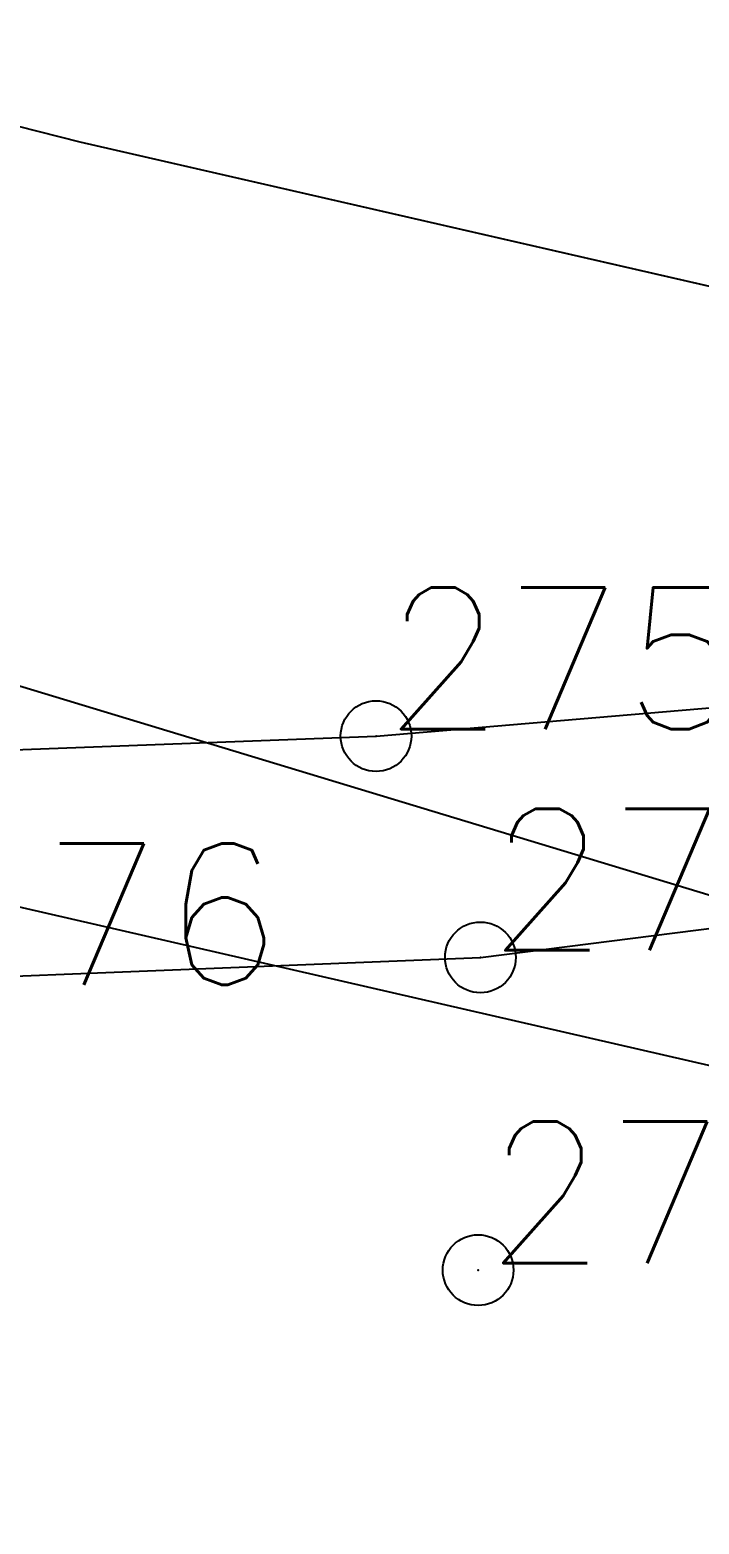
# Model space of a CAD drawing. Header units: millimetres. Extents: x 524954 to 526204, y 9523489 to 9524010.
# Drawn here: x 525452.04 to 525456.77, y 9523645.08 to 9523655.65 of the extents above; entities that cross this region are included whole.
import ezdxf

# ---------------------------------------------------------------- set-up
doc = ezdxf.new("R2010")
doc.units = ezdxf.units.MM
doc.header["$PDMODE"] = 32
doc.header["$PDSIZE"] = 0.5
for name, color, linetype in [('Bord_Route_Existante', 6, 'Continuous'), ('PLUME_4', 3, 'Continuous'), ('PLUME_5', 6, 'Continuous'), ('PLUME_6', 2, 'Continuous'), ('TopoAlt', 3, 'Continuous'), ('TOPOJIS', 7, 'Continuous')]:
    doc.layers.add(name, color=color, linetype=linetype)
doc.layers.add('Bord_Route_Existante_POLY3D', color=6, linetype='Continuous', plot=False)
doc.layers.add('Trottoir', color=7, linetype='Continuous', true_color=0xff6666)
doc.styles.add('Simplex 1.0', font='Simplex.shx', dxfattribs={"width": 0.99, "height": 1})

# ---------------------------------------------------------------- blocks, each defined once
blk = doc.blocks.new('TCPOINT M')
at = {"color": 0}
blk.add_point((0, 0), dxfattribs=at)
at = {"layer": 'TopoAlt', "style": 'Simplex 1.0', "width": 0.99}
blk.add_attdef('ALT', (0.15, 0.15), '', height=1, dxfattribs=at)

msp = doc.modelspace()

# ---------------------------------------------------------------- linework, layer by layer
at = {"layer": 'Bord_Route_Existante', "flags": 128}
msp.add_lwpolyline([(525366.952, 9523679.251), (525366.954, 9523679.25), (525373.613, 9523675.331), (525387.934, 9523667.351), (525398.788, 9523661.523), (525418.68, 9523653.805), (525430.88, 9523651.525), (525439.701, 9523650.438), (525443.757, 9523650.251), (525454.485, 9523650.655), (525458.7, 9523651.014), (525461.112, 9523651.402), (525467.945, 9523652.385)], dxfattribs=at)
at = {"layer": 'Bord_Route_Existante_POLY3D'}
msp.add_polyline3d([(525366.952, 9523679.251, 0), (525366.954, 9523679.25, 275.85), (525373.613, 9523675.331, 275.95), (525373.702, 9523675.267, 275.81), (525387.934, 9523667.351, 275.81), (525398.788, 9523661.523, 275.81), (525418.68, 9523653.805, 275.78), (525430.88, 9523651.525, 275.75), (525439.701, 9523650.438, 275.63), (525443.757, 9523650.251, 275.61), (525454.485, 9523650.655, 275.53), (525458.7, 9523651.014, 275.49), (525461.112, 9523651.402, 275.48), (525467.945, 9523652.385, 275.63)], dxfattribs=at)
at = {"layer": 'PLUME_4'}
for points in [[(525471.209, 9523651.214), (525461.588, 9523652.517), (525459.022, 9523653.333), (525452.394, 9523654.854), (525443.199, 9523657.191), (525438.103, 9523658.323), (525434.005, 9523659.528), (525424.738, 9523662.862), (525418.036, 9523665.381), (525415.932, 9523666.731), (525407.127, 9523670.601), (525401.387, 9523673.691), (525398.785, 9523675.005), (525389.907, 9523679.872), (525381.029, 9523684.738), (525372.65, 9523689.641), (525363.736, 9523695.007), (525355.356, 9523699.91), (525348.619, 9523702.927)], [(525471.209, 9523651.214), (525461.588, 9523652.517), (525459.022, 9523653.333), (525452.394, 9523654.854), (525443.199, 9523657.191), (525438.103, 9523658.323), (525434.005, 9523659.528), (525424.738, 9523662.862)]]:
    msp.add_lwpolyline(points, dxfattribs=at)
at = {"layer": 'PLUME_5'}
msp.add_lwpolyline([(525469.651, 9523645.085), (525460.456, 9523647.422), (525457.392, 9523648.2), (525450.763, 9523649.722), (525441.496, 9523653.056), (525436.862, 9523654.723), (525432.727, 9523656.427), (525423.46, 9523659.761), (525417.221, 9523662.815)], dxfattribs=at)
at = {"layer": 'PLUME_6'}
msp.add_lwpolyline([(525470.04, 9523646.617), (525460.846, 9523648.954), (525457.817, 9523649.234), (525451.153, 9523651.254), (525442.42, 9523654.126), (525437.288, 9523655.757), (525433.153, 9523657.461), (525424.348, 9523661.33)], dxfattribs=at)
at = {"layer": 'Trottoir', "flags": 128}
msp.add_lwpolyline([(525417.989, 9523652.315), (525421.324, 9523651.699), (525428.457, 9523650.18), (525435.151, 9523649.316), (525442.155, 9523648.584), (525449.102, 9523648.846), (525455.223, 9523649.091), (525462.409, 9523650.003), (525462.409, 9523650.003), (525470.108, 9523651.329)], dxfattribs=at)

# ---------------------------------------------------------------- block references
at = {"layer": 'TOPOJIS'}
ref = msp.add_blockref('TCPOINT M', (525454.485, 9523650.655, 275.53), dxfattribs=at)
ref.add_attrib('ALT', '275.53', (525454.535, 9523650.705, 275.53), dxfattribs={"layer": 'TopoAlt', "height": 1, "style": 'Simplex 1.0', "width": 0.99})
ref = msp.add_blockref('TCPOINT M', (525455.223, 9523649.091, 275.57), dxfattribs=at)
ref.add_attrib('ALT', '275.57', (525455.273, 9523649.141, 275.57), dxfattribs={"layer": 'TopoAlt', "height": 1, "style": 'Simplex 1.0', "width": 0.99})
ref = msp.add_blockref('TCPOINT M', (525449.102, 9523648.846, 275.76), dxfattribs=at)
ref.add_attrib('ALT', '275.76', (525449.152, 9523648.896, 275.76), dxfattribs={"layer": 'TopoAlt', "height": 1, "style": 'Simplex 1.0', "width": 0.99})
ref = msp.add_blockref('TCPOINT M', (525455.207, 9523646.88, 275.26), dxfattribs=at)
ref.add_attrib('ALT', '275.26', (525455.257, 9523646.93, 275.26), dxfattribs={"layer": 'TopoAlt', "height": 1, "style": 'Simplex 1.0', "width": 0.99})

doc.saveas('drawing.dxf')
